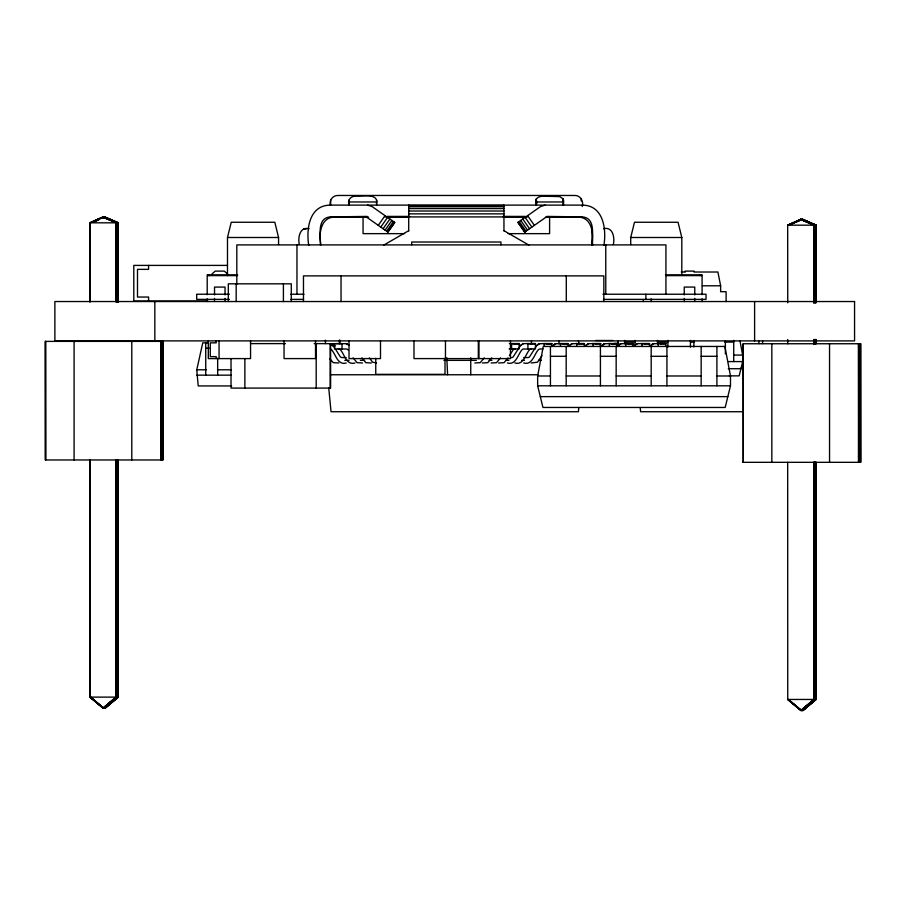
<?xml version="1.0" encoding="UTF-8"?>
<svg xmlns="http://www.w3.org/2000/svg" width="906" height="906" viewBox="0 0 906 906"><rect width="100%" height="100%" fill="white"/><g stroke="black" fill="none" stroke-linecap="round" stroke-linejoin="round"><path stroke-width="1.36" d="M470.746 357.723L470.746 374.756M446.817 357.723L447.598 374.756M376.454 203.839C379.138 192.819 362.287 196.625 356.953 196.058C351.755 195.503 346.851 199.411 349.082 205.118M563.056 201.438L563.306 198.98L563.328 205.118L563.306 198.98L559.636 196.591L541.856 196.194L538.323 197.214L536.295 198.98L536.024 205.118M578.809 407.541L578.402 411.732L331.041 411.732L328.731 387.983M582.264 206.534C583.872 201.121 580.35 195.073 574.393 195.47L338.266 195.47C332.966 195.13 328.969 200.181 330.396 205.311M537.643 375.979L543.26 346.454L724.879 346.454L730.485 375.979L730.485 385.809L725.174 407.462L542.954 407.462L537.643 385.809L537.643 375.979L550.44 375.979M617.382 345.99L618.368 340.803M231.676 385.933L198.21 385.933L196.772 369.784L202.751 342.864L208.38 342.864M739.964 340.803L742.671 355.084L742.671 361.585L739.171 375.865L729.285 375.865M227.485 275.617L227.485 237.497L231.245 222.253L274.812 222.253L278.561 237.497L278.561 244.552M630.723 244.552L630.723 237.497L634.483 222.253L678.05 222.253L681.81 237.497L681.81 274.212M484.223 357.859L480.259 362.66L474.835 362.989M491.754 357.859L487.79 362.66L482.343 362.989M500.52 357.859L496.556 362.66L491.131 362.989M508.051 357.859L504.087 362.66L498.64 362.989M509.421 355.684L513.09 349.954A5.243 3.715 -90 0 1 514.483 349.036L515.378 348.935M542.015 355.684L537.485 362.185L531.244 362.989M378.278 225.334L385.05 215.662M380.78 227.078L387.553 217.417M383.113 228.72L389.886 219.048M385.118 230.124L391.89 220.452M386.647 231.2L393.419 221.528M387.621 231.868L394.393 222.196M387.836 232.027L394.722 222.434L387.949 232.106L367.281 217.633L365.027 216.919M519.727 345.888L523.294 343.646M536.035 345.888L538.696 343.759L544.212 343.589L544.212 346.319M552.332 345.888L554.993 343.759L560.508 343.589L560.508 346.319M552.807 345.888L555.899 343.646M568.628 345.888L572.196 343.646M569.115 345.888L571.777 343.759L576.805 343.589L576.805 346.319M584.925 345.888L588.492 343.646M585.412 345.888L588.073 343.759L593.102 343.589L593.102 346.319M601.222 345.888L604.789 343.646M601.709 345.888L603.962 343.918M617.518 345.888L620.191 343.759L625.695 343.589L625.695 346.319M618.005 345.888L621.086 343.646M633.815 345.888L637.382 343.646M634.302 345.888L636.963 343.759M650.123 345.888L652.784 343.759L658.3 343.589L658.3 346.319M650.599 345.888L653.69 343.646M211.959 273.986L215.277 271.109L224.292 271.109L227.61 273.986M90.056 459.965L90 697.11L103.035 708.175L116.013 697.11L116.149 459.965M89.932 459.965L89.932 697.11L103.171 708.175L116.274 697.11M118.063 459.965L117.927 697.11L104.881 708.175L118.063 697.11L118.188 459.965M118.256 697.11L105.153 708.175L118.324 697.11L118.324 459.965M813.894 699.455L800.791 710.53L813.962 699.455L813.837 462.32M814.494 462.32L814.426 699.455L801.323 710.53L787.937 699.455M802.501 710.53L815.604 699.455L815.672 462.32M802.761 710.53L815.876 699.455L802.637 710.53M803.033 710.53L816 699.455L816.068 462.32M103.035 708.175L116.081 697.11M103.171 708.175L116.342 697.11L116.217 459.965M116.614 459.965L116.738 697.11L103.703 708.175L116.67 697.11L103.431 708.175L90.192 697.11L103.307 708.175M814.358 699.455L801.051 710.53L814.154 699.455L814.154 462.32M814.494 699.455L801.448 710.53L788.016 699.455M815.547 699.455L802.376 710.53L815.343 699.455L815.479 462.32M802.897 710.53L816.068 699.455L787.676 699.455L800.927 710.53L787.744 699.455L787.676 462.32M383.77 245.096L408.708 230.69M309.127 228.731C299.761 226.285 297.712 237.825 299.308 244.473M90.056 301.868L90 222.819L103.114 217.01M90.396 222.819L103.511 217.01L116.67 222.819M94.145 221.664L99.286 219.343M118.063 301.868L117.927 222.819L104.439 217.01L101.857 218.176L104.96 217.01L118.256 222.819M102.525 218.176L105.096 217.01L102.48 218.074M787.744 225.175L800.995 219.365L814.494 225.175L814.426 302.808L814.29 225.175M788.277 225.175L801.266 219.365L788.333 225.175M797.042 221.687L802.32 219.365L815.74 225.175L815.604 302.808L815.411 225.175L802.184 219.365L789.262 225.175M89.932 301.868L89.932 222.819L102.854 217.01L116.546 222.819L116.478 301.868M90.056 222.819L103.386 217.01L116.738 222.819L116.614 301.868M91.766 222.298L103.511 217.01M93.862 221.766L99.739 219.127M102.084 218.074L104.7 217.01L118.324 222.819L118.324 301.868M94.258 221.766L97.916 220.181M787.744 302.808L787.676 225.175L800.734 219.365M787.937 225.175L801.13 219.365M522.887 343.759L520.214 345.888L513.204 356.873A5.153 3.635 90 0 1 512.071 357.53L511.177 357.644M513.634 343.759L519.138 343.589L519.138 348.935L509.104 348.935M529.931 343.759L530.825 343.646M539.602 343.646L536.511 345.888L529.5 356.873A5.153 3.635 90 0 1 528.368 357.53L523.713 357.644M546.227 343.759L551.256 343.702M546.714 343.759L551.743 343.589L551.743 346.319M562.524 343.759L568.039 343.589L568.039 346.319M578.821 343.759L579.727 343.646M595.117 343.759L596.023 343.646M603.883 343.759L609.398 343.589L609.398 346.319M611.414 343.759L616.929 343.589L616.929 346.319M627.711 343.759L633.226 343.589L633.226 346.319M644.019 343.759L644.913 343.646M660.315 343.759L661.21 343.646M367.179 216.919L330.396 216.919C316.556 217.768 320.713 236.138 320.554 244.948M531.675 348.935L530.78 349.036A5.243 3.715 -90 0 0 529.387 349.954L529.138 350.237C525.276 355.005 523.328 365.458 514.936 362.989M545.152 205.118L540.633 206.534L517.938 222.434L524.71 232.106L545.378 217.633L547.632 216.919M509.308 343.612L511.618 343.589L511.618 348.935M522.819 343.646L527.915 343.589L527.915 348.935M530.35 343.646L535.446 343.589L535.446 348.935L523.249 349.036A5.153 3.635 90 0 0 522.116 349.705L521.607 350.237C517.745 354.993 515.808 365.446 507.428 362.989M579.24 343.646L584.336 343.589L584.336 346.319M595.536 343.646L600.633 343.589L600.633 346.319M636.907 343.646L642.003 343.589L642.003 346.319M644.438 343.646L649.523 343.589L649.523 346.319M660.734 343.646L665.831 343.589L665.831 346.319M523.725 362.989C532.105 365.446 534.042 354.993 537.904 350.237L538.413 349.705A5.153 3.635 90 0 1 539.546 349.036L542.954 348.935M349.082 201.97L376.636 201.97M536.024 201.97L563.566 201.97M408.708 205.515L503.951 205.515M408.708 206.693L503.951 206.693M408.708 208.573L503.951 208.573M408.708 211.019L503.951 211.019M408.708 213.861L503.951 213.861M367.179 216.409L330.396 216.919M386.998 216.409L409.637 216.409M503.023 216.409L525.661 216.409M546.884 216.409L582.264 216.919C596.295 217.836 591.833 236.5 592.105 245.401M385.197 216.919L527.462 216.919M546.828 216.919L582.264 216.919M368.595 217.123L334.529 217.123C320.384 217.18 318.799 234.371 320.747 244.869M386.579 217.123L409.41 217.123M503.249 217.123L526.08 217.123M545.446 217.123L578.13 217.123C592.264 217.18 593.849 234.371 591.901 244.869M89.932 222.819L118.324 222.819M787.676 225.175L814.494 225.175M815.343 225.175L816.068 225.175L815.944 302.808M592.105 228.731L592.592 245.401M603.532 228.731C612.898 226.285 614.947 237.825 613.351 244.473M303.793 228.992L306.307 228.992M404.563 233.646L363.057 233.646L363.057 217.123M508.096 233.646L549.602 233.646L549.602 217.123M227.485 237.497L278.561 237.497M630.723 237.497L681.81 237.497M227.44 265.401L133.794 265.401L133.794 300.996L207.734 300.996M684.993 271.109L694.007 271.109M681.221 272.015L685.457 272.015M693.928 272.015L717.914 272.015L720.632 285.798L720.632 291.698L726.114 291.698L726.114 301.539M207.202 274.869L237.599 274.869M665.468 274.869L702.082 274.869M237.599 275.617L207.202 275.617L207.202 294.71M666.08 275.617L702.082 275.617L702.082 294.71M702.354 285.798L720.632 285.798M229.422 294.235L196.704 294.235L196.704 299.376L229.422 299.376M290.815 294.235L304.02 294.235M602.954 294.235L706.034 294.235L706.034 299.376L603.441 299.376M290.815 299.376L303.544 299.376M595.548 340.497L612.784 340.497M624.608 342.094L634.97 342.094M657.518 342.094L667.892 342.094M690.44 342.094L694.324 342.094M724.653 342.094L733.724 342.094M613.883 343.408L617.699 343.408A3.511 3.511 0 0 1 618.198 343.442M519.138 343.589L511.131 343.589L519.138 343.702M535.446 343.589L527.428 343.589L535.446 343.702M551.743 343.589L543.725 343.589L551.743 343.702M568.039 343.589L560.021 343.589L568.039 343.702M584.336 343.589L576.318 343.589L584.336 343.702M600.633 343.589L592.615 343.589L600.633 343.702M616.929 343.589L608.923 343.589L616.929 343.702M633.226 343.589L625.219 343.589L633.226 343.702M649.523 343.589L641.516 343.589L649.523 343.702M665.831 343.589L657.813 343.589L665.831 343.702M250.464 343.612L285.424 343.612M314.212 343.612L342.015 343.702M332.593 345.945L335.424 345.945M599.863 345.945L602.694 345.945M632.422 345.945L635.253 345.945M205.73 348.244L209.309 348.244M733.724 355.084L742.671 355.084M550.44 356.296L566.182 356.296M600.418 356.296L616.159 356.296M651.188 356.296L666.929 356.296M701.165 356.296L716.906 356.296M346.217 357.644L341.562 357.53A5.243 3.715 90 0 1 340.169 356.613L333.419 345.888L330.339 343.646L332.593 345.446M344.801 360.35L349.048 360.35M360.373 360.35L364.62 360.35M443.883 360.35L476.341 360.35M489.081 360.35L491.913 360.35M506.069 360.35L508.9 360.35M521.63 360.35L524.461 360.35M538.617 360.35L541.448 360.35M728.549 361.585L742.671 361.585M740.202 368.436L742.999 368.436M728.288 368.719L740.927 368.719M196.772 369.784L206.443 369.784M217.497 369.784L231.313 369.784M330.486 374.756L538.47 374.756M196.772 375.163L231.313 375.163M566.182 375.979L600.418 375.979M616.159 375.979L651.188 375.979M666.929 375.979L701.165 375.979M716.906 375.979L730.485 375.979M537.643 385.809L730.485 385.809M540.304 396.635L727.835 396.635M743.192 411.732L640.599 411.732L640.225 407.541M743.056 462.32L860.7 462.32L860.7 343.748L743.056 343.748L743.18 462.32M89.932 697.11L116.738 697.11M118.324 697.11L117.599 697.11L117.667 459.965M371.313 362.989L365.843 362.66L361.879 357.859M376.511 362.955L372.57 362.185L369.41 357.859M355.005 362.989C346.613 365.458 344.654 355.016 340.803 350.237L340.282 349.705A5.153 3.635 90 0 0 339.15 349.036L338.255 348.935M362.525 362.989L357.077 362.66L353.114 357.859M338.708 362.989L333.249 362.66L329.965 358.946M346.217 362.989C337.836 365.458 335.888 355.005 332.026 350.237L331.777 349.954A5.243 3.715 -90 0 0 330.384 349.036M367.508 205.118L372.026 206.534L394.722 222.434M346.149 343.646L348.164 344.699M802.841 219.365L816.068 225.175M802.444 219.365L815.944 225.175L802.716 219.365M802.184 219.365L815.547 225.175M814.098 225.175L800.61 219.365L813.894 225.175L813.894 302.808M104.439 217.01L117.791 222.819L117.859 301.868M116.478 222.819L102.854 217.01L116.013 222.819L116.013 301.868M800.87 219.365L814.426 225.175M503.951 230.69L528.878 245.096M791.368 702.014L801.448 710.53L797.439 707.122M100.543 705.627L90.453 697.11L103.431 708.175L116.546 697.11L116.41 459.965M791.414 702.014L795.434 705.423M90.657 697.11L99.683 704.777M349.376 345.446L346.636 343.646L341.539 343.702M348.323 350.237L348.074 349.954A5.243 3.715 -90 0 0 346.681 349.036L334.495 348.935L334.495 343.589L342.015 343.589L342.015 348.935M527.609 215.662L534.381 225.334M525.106 217.417L531.879 227.078M522.773 219.048L529.546 228.72M520.769 220.452L527.541 230.124M519.24 221.528L526.001 231.2M519.127 223.204L525.14 231.8M518.266 222.196L525.038 231.868M518.051 222.355L524.823 232.027M578.402 340.894L579.047 343.612M758.65 340.894L759.047 343.646M536.794 203.884L536.295 198.98L536.216 205.118L536.024 200M349.082 200L349.286 205.118M860.564 343.748L860.564 462.32M860.304 343.748L860.44 462.32M860.168 343.748L860.168 462.32M860.043 343.748L860.043 462.32M858.99 343.748L859.115 462.32M858.854 343.748L858.854 462.32M858.594 343.748L858.729 462.32M858.458 343.748L858.458 462.32M829.545 343.748L829.545 462.32M816 339.512L816.068 343.748M815.876 225.175L815.74 302.808M815.876 339.512L815.808 343.748M815.876 462.32L815.74 699.455M815.547 339.512L815.604 343.748L815.411 339.512M814.494 343.748L814.426 339.512L814.234 343.748M814.358 462.32L814.234 699.455M814.03 225.175L814.098 302.808M814.098 343.748L814.03 339.512L813.894 343.748M813.769 225.175L813.769 302.808M813.769 339.512L813.769 343.748M813.769 462.32L813.769 699.455M787.676 339.512L787.744 343.748M771.833 343.748L771.833 462.32M762.592 340.894L762.592 343.646M754.607 301.539L754.607 340.894M743.316 343.748L743.316 462.32M733.724 340.373L733.724 361.585M725.366 340.894L725.366 353.872M716.906 346.454L716.906 385.809M702.082 298.81L702.082 301.539M701.584 274.869L701.584 275.617M701.165 346.454L701.165 385.809M700.213 274.869L700.213 275.617M694.766 294.926L694.766 287.077L684.245 287.077L684.245 294.926M694.766 298.346L694.766 301.539M693.883 340.894L693.883 346.987M690.44 340.373L690.44 347.157M684.245 298.346L684.245 301.539M667.892 340.373L667.892 347.157M666.929 346.454L666.929 385.809M665.933 294.235L665.933 244.903L236.817 244.903L236.817 284.371M657.518 340.373L657.518 343.748M651.142 298.81L651.142 301.539M651.188 346.454L651.188 385.809M645.876 294.235L645.876 299.376M643.271 299.569L643.271 301.539M634.97 340.373L634.97 344.846M624.608 340.373L624.608 343.748M618.164 340.894L618.164 343.612M616.159 346.454L616.159 385.809M605.774 244.903L605.774 294.235M603.906 245.401C606.556 229.127 603.498 205.186 582.264 205.118L330.396 205.118C309.161 205.186 306.103 229.127 308.753 245.401M603.838 301.539L603.838 275.888L303.476 275.888L303.476 301.539M600.418 346.454L600.418 385.809M581.21 198.55L581.21 201.007M566.295 275.888L566.295 301.539M566.182 346.454L566.182 385.809M563.566 200L563.566 205.118M559.013 340.894L559.013 343.997M550.44 346.454L550.44 385.809M531.46 340.894L531.46 343.997M510.452 340.894L510.452 358.595L413.985 358.595L413.985 340.894M503.951 205.118L503.951 230.894M500.95 244.79L500.95 242.027L411.698 242.027L411.698 244.79M478.968 340.894L478.968 358.595M478.334 340.894L478.334 358.595M445.469 340.894L445.469 358.595M445.005 358.3L445.005 374.348L375.752 374.348L375.752 358.3M408.708 205.118L408.708 230.894M380.497 340.894L380.497 358.595L349.014 358.595L349.014 340.894M376.636 200L376.636 205.118M341.03 275.888L341.03 301.539M339.92 340.146L339.92 343.612M339.376 340.146L339.376 343.612M334.008 343.589L334.008 346.319M330.667 200.033L330.667 204.937M330.622 343.612L330.622 388.085L231.019 388.085L231.019 358.901M330.146 343.612L330.146 388.085M325.435 340.146L325.435 343.612M316.194 343.612L316.194 388.085M315.526 340.894L315.526 358.595L284.042 358.595L284.042 340.894M296.964 244.903L296.964 294.235M291.279 301.539L291.279 283.827L228.312 283.827L228.312 301.539M283.408 283.827L283.408 301.539M250.554 340.894L250.554 358.595L208.323 358.595L208.323 340.894M244.869 358.901L244.869 388.085M236.183 283.827L236.183 301.539M225.039 294.926L225.039 287.077L214.529 287.077L214.529 294.926M225.039 298.346L225.039 301.539M219.059 340.894L219.059 358.595M217.666 358.323L217.666 375.163M216.194 340.894L216.194 342.853L210.294 342.853L210.294 356.636L216.194 356.636L216.194 358.595M214.529 298.346L214.529 301.539M209.082 274.869L209.082 275.617M207.701 274.869L207.701 275.617M207.202 298.81L207.202 301.539M205.73 342.864L205.73 375.163M162.684 341.392L162.82 459.965M162.559 341.392L162.559 459.965M162.423 341.392L162.287 459.965M161.37 341.392L161.37 459.965M161.234 341.392L161.234 459.965M161.109 341.392L160.974 459.965M160.838 341.392L160.838 459.965M160.713 341.392L160.713 459.965M154.835 301.539L154.835 340.894M148.584 265.401L148.584 269.354L137.497 269.354L137.497 297.043L148.584 297.043L148.584 300.996M131.789 341.392L131.789 459.965M118.12 222.819L118.256 301.868M117.791 459.965L117.859 697.11M117.667 222.819L117.599 301.868M116.274 222.819L116.217 301.868M74.088 341.392L74.088 459.965M45.696 341.392L45.696 459.965M45.436 341.392L45.56 459.965M117.723 697.11L104.62 708.175L117.791 697.11M854.562 301.539L54.881 301.539L54.881 340.894L854.562 340.894L854.562 301.539M162.944 341.392L45.3 341.392L45.3 459.965L162.944 459.965L162.944 341.392"/></g></svg>
